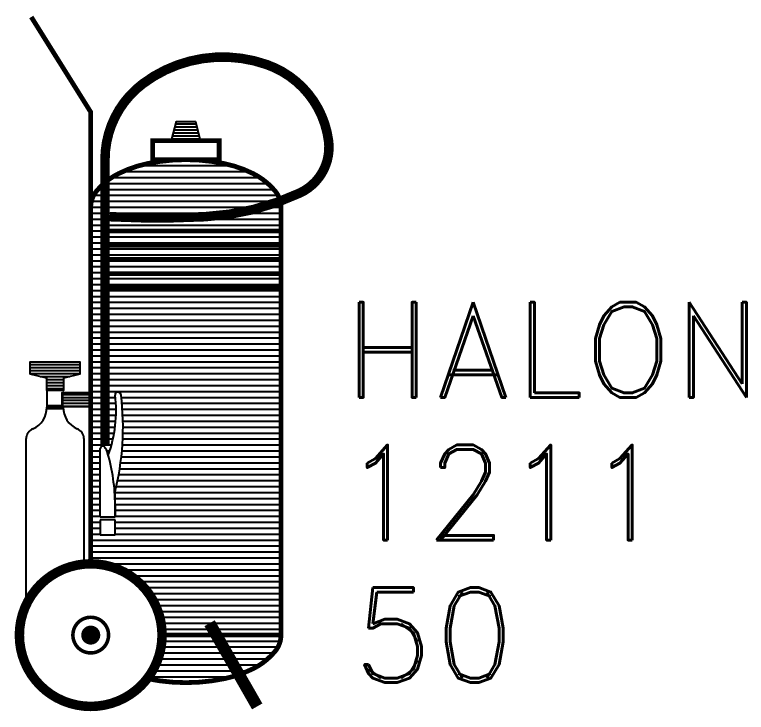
# Model space of a CAD drawing. Header units: millimetres. Extents: x -3 to 2253, y -3 to 1300.
# Drawn here: x 398.4 to 413.79, y 97.38 to 112.05 of the extents above; entities that cross this region are included whole.
import ezdxf

# ---------------------------------------------------------------- set-up
doc = ezdxf.new("R2010")
doc.units = ezdxf.units.MM
for name, color, linetype in [('ROOD', 1, 'Continuous'), ('TXT', 7, 'Continuous'), ('VEILIG', 7, 'Continuous')]:
    doc.layers.add(name, color=color, linetype=linetype)
doc.styles.add('ROMAND', font='romand')

# ---------------------------------------------------------------- blocks, each defined once
blk = doc.blocks.new('*X100')
at = {"color": 0}
for p, q in [((89.75625, 72.625), (90.24375, 72.625)), ((89.771875, 72.6875), (90.228125, 72.6875)), ((89.7875, 72.75), (90.2125, 72.75)), ((89.725, 72.5), (90.275, 72.5)), ((89.740625, 72.5625), (90.259375, 72.5625)), ((89.709375, 72.4375), (90.290625, 72.4375))]:
    blk.add_line(p, q, dxfattribs=at)
blk = doc.blocks.new('*X99')
at = {"color": 0}
for p, q in [((87.424, 67.062), (88, 67.062)), ((87.424, 67), (88, 67)), ((87.424, 66.938), (88, 66.938)), ((87.424, 66.875), (88, 66.875)), ((87.424, 66.812), (88, 66.812))]:
    blk.add_line(p, q, dxfattribs=at)
blk = doc.blocks.new('*X98')
at = {"color": 0}
for p, q in [((87.4, 67.062), (87.424, 67.062)), ((87.4, 67), (87.424, 67)), ((87.4, 66.938), (87.424, 66.938)), ((87.4, 66.875), (87.424, 66.875)), ((87.4, 66.812), (87.424, 66.812))]:
    blk.add_line(p, q, dxfattribs=at)
blk = doc.blocks.new('*X97')
at = {"color": 0}
for p, q in [((86.729, 67.688), (87.771, 67.688)), ((86.729, 67.625), (87.771, 67.625)), ((86.729, 67.562), (87.771, 67.562)), ((86.729, 67.5), (87.771, 67.5)), ((86.938, 67.438), (87.562, 67.438)), ((87.076, 67.375), (87.424, 67.375)), ((87.076, 67.312), (87.424, 67.312)), ((87.076, 67.25), (87.424, 67.25)), ((87.076, 67.188), (87.424, 67.188))]:
    blk.add_line(p, q, dxfattribs=at)
blk = doc.blocks.new('*X96')
at = {"color": 0}
for p, q in [((231.019, 21.875), (232.981, 21.875)), ((230.676, 21.75), (233.324, 21.75)), ((230.443, 21.625), (233.557, 21.625)), ((230.278, 21.5), (233.722, 21.5)), ((230.063, 21.25), (233.937, 21.25)), ((230.153, 21.375), (233.847, 21.375)), ((230.015, 21.125), (233.985, 21.125)), ((230, 20.875), (234, 20.875)), ((230, 20.75), (234, 20.75)), ((230, 20.625), (234, 20.625)), ((230, 20.5), (234, 20.5)), ((230, 20.375), (234, 20.375)), ((230, 20.25), (234, 20.25)), ((230, 20.125), (234, 20.125)), ((230, 20), (234, 20)), ((230, 19.875), (234, 19.875)), ((230, 19.75), (234, 19.75)), ((230, 19.625), (234, 19.625)), ((230, 19.5), (234, 19.5)), ((230, 19.375), (234, 19.375)), ((230, 19.25), (234, 19.25)), ((230, 19.125), (234, 19.125)), ((230, 19), (234, 19)), ((230, 18.875), (234, 18.875)), ((230, 18.75), (234, 18.75)), ((230, 18.625), (234, 18.625)), ((230, 18.5), (234, 18.5)), ((230, 18.375), (234, 18.375)), ((230, 18.25), (234, 18.25)), ((230, 18.125), (234, 18.125)), ((230, 18), (234, 18)), ((230, 17.875), (234, 17.875)), ((230, 17.75), (234, 17.75)), ((230, 17.625), (234, 17.625)), ((230, 17.5), (234, 17.5)), ((230, 17.375), (234, 17.375)), ((230, 17.25), (234, 17.25)), ((230, 17.125), (234, 17.125)), ((230, 17), (230.518, 17)), ((230.643, 17), (234, 17)), ((230, 16.875), (230.528, 16.875)), ((230.656, 16.875), (234, 16.875)), ((230, 16.75), (230.533, 16.75)), ((230, 16.625), (230.532, 16.625)), ((230.666, 16.75), (234, 16.75)), ((230.674, 16.625), (234, 16.625)), ((230, 16.5), (230.525, 16.5)), ((230.678, 16.5), (234, 16.5)), ((230, 16.375), (230.512, 16.375)), ((230.68, 16.375), (234, 16.375)), ((230, 16.25), (230.493, 16.25)), ((230.678, 16.25), (234, 16.25)), ((230, 16.125), (230.468, 16.125)), ((230.674, 16.125), (234, 16.125)), ((230, 16), (230.437, 16)), ((230, 15.875), (230.2, 15.875)), ((230.34, 15.875), (230.4, 15.875)), ((230.657, 15.875), (234, 15.875)), ((230.667, 16), (234, 16)), ((230, 15.75), (230.2, 15.75)), ((230.645, 15.75), (234, 15.75)), ((230, 15.625), (230.2, 15.625)), ((230.629, 15.625), (234, 15.625)), ((230, 15.5), (230.2, 15.5)), ((230.61, 15.5), (234, 15.5)), ((230, 15.375), (230.2, 15.375)), ((230, 15.25), (230.2, 15.25)), ((230.564, 15.25), (234, 15.25)), ((230.589, 15.375), (234, 15.375)), ((230, 15.125), (230.2, 15.125)), ((230.537, 15.125), (234, 15.125)), ((230, 15), (230.2, 15)), ((230.506, 15), (234, 15)), ((230, 14.875), (230.2, 14.875)), ((230.506, 14.875), (234, 14.875)), ((230, 14.75), (230.2, 14.75)), ((230, 14.625), (230.2, 14.625)), ((230.508, 14.75), (234, 14.75)), ((230.51, 14.625), (234, 14.625)), ((230, 14.5), (230.2, 14.5)), ((230.512, 14.5), (234, 14.5)), ((230, 14.375), (230.2, 14.375)), ((230.512, 14.375), (234, 14.375)), ((230, 14.25), (230.2, 14.25)), ((230.512, 14.25), (234, 14.25)), ((230, 14.125), (230.2, 14.125)), ((230.512, 14.125), (234, 14.125)), ((230, 14), (234, 14)), ((230, 13.875), (234, 13.875)), ((230, 13.75), (234, 13.75)), ((230, 13.625), (234, 13.625)), ((230, 13.5), (234, 13.5)), ((230.596, 13.375), (234, 13.375)), ((230.826, 13.25), (234, 13.25)), ((230.99, 13.125), (234, 13.125)), ((231.116, 13), (234, 13)), ((231.216, 12.875), (234, 12.875)), ((231.297, 12.75), (234, 12.75)), ((231.362, 12.625), (234, 12.625)), ((231.413, 12.5), (234, 12.5)), ((231.451, 12.375), (234, 12.375)), ((231.478, 12.25), (234, 12.25)), ((231.494, 12.125), (234, 12.125)), ((231.495, 11.875), (233.985, 11.875)), ((231.5, 12), (234, 12)), ((231.48, 11.75), (233.937, 11.75)), ((231.454, 11.625), (233.847, 11.625)), ((231.416, 11.5), (233.722, 11.5)), ((231.302, 11.25), (233.324, 11.25)), ((231.366, 11.375), (233.557, 11.375)), ((231.222, 11.125), (232.981, 11.125))]:
    blk.add_line(p, q, dxfattribs=at)
blk = doc.blocks.new('0304')
at = {"layer": 'ROOD'}
blk.add_line((-5, 3), (-1, 3), dxfattribs=at)
at = {"layer": 'VEILIG'}
for p, q in [((-3.3, 4.4), (-3.2, 4.8)), ((-3.2, 4.8), (-2.8, 4.8)), ((-2.8, 4.8), (-2.7, 4.4)), ((-5.924, -0.857), (-5.924, -1.205)), ((-5, -0.9), (-5.002, -1.079)), ((-5, -0.9), (-5, -1.2)), ((-6.357, -5.5), (-6.357, -1.867)), ((-5.143, -1.867), (-5.143, -4.507)), ((-4.8, -3.515), (-4.8, -2.078)), ((-4.496, -3.008), (-4.487, -3.515)), ((-4.487, -3.515), (-4.487, -3.265)), ((-4.8, -3.515), (-4.487, -3.515)), ((-4.8, -3.578), (-4.8, -3.89)), ((-4.487, -3.578), (-4.8, -3.578)), ((-4.487, -3.89), (-4.487, -3.578)), ((-4.8, -3.89), (-4.487, -3.89))]:
    blk.add_line(p, q, dxfattribs=at)
for points, const_width in [([(-5, -4.5), (-5, 5), (-6.25, 7)], 0.1), ([(-4.6, 2.5), (-1, 2.5)], 0.1), ([(-4.6, 2.2), (-1, 2.2)], 0.1), ([(-4.6, 1.9), (-1, 1.9)], 0.1), ([(-4.6, 1.6), (-1, 1.6)], 0.1), ([(-4.6, 1.3), (-1, 1.3)], 0.1), ([(-5.576, -0.857), (-5.576, -1.205)], 0.0174), ([(-5.924, -1.205), (-5.576, -1.205)], 0.1), ([(-2.5, -5.75), (-1.5, -7.5)], 0.25), ([(-3.5, -6), (-1, -6)], 0.1)]:
    blk.add_lwpolyline(points, dxfattribs=dict(at, const_width=const_width))
for points, const_width in [([(-4.7, -2), (-4.7, 4, -0.236068), (-3.9, 5.6, -0.250475), (-1.3, 6, -0.282298), (0, 4.4, -0.326616), (-0.6, 3.3, -0.097853), (-2.6, 2.8, -0.024952), (-4.6, 2.8, 1.712109)], 0.2), ([(-3.812, -6.916, 0.00037), (-3.809, -6.917, 0.051099), (-3, -7, 0.051099), (-2.191, -6.917, 0.064948), (-1.586, -6.707, 0.104203), (-1.122, -6.339, 0.174705), (-1, -6), (-1, 2), (-1, 3, 0.174705), (-1.122, 3.339, 0.104203), (-1.586, 3.707, 0.064948), (-2.191, 3.917, 0.051099), (-3, 4, 0.051099), (-3.809, 3.917, 0.064948), (-4.414, 3.707, 0.104203), (-4.878, 3.339, 0.174705), (-5, 3, 0.174705)], 0.1)]:
    blk.add_lwpolyline(points, format="xyb", dxfattribs=dict(at, const_width=const_width))
for points in [[(-3.3, 4.4), (-3.2, 4.8), (-2.8, 4.8), (-2.7, 4.4)], [(-6.271, -0.51), (-6.271, -0.25), (-5.229, -0.25), (-5.229, -0.51), (-5.576, -0.597), (-5.576, -0.857), (-5.924, -0.857), (-5.924, -0.597)], [(-5, -1.2), (-5.6, -1.2), (-5.6, -0.9), (-5, -0.9)]]:
    blk.add_lwpolyline(points, close=True, dxfattribs=at)
at = {"layer": 'VEILIG', "const_width": 0.1}
blk.add_lwpolyline([(-2.3, 4.4), (-3.7, 4.4), (-3.7, 4), (-2.3, 4)], close=True, dxfattribs=at)
at = {"layer": 'VEILIG'}
blk.add_lwpolyline([(-3.809, -6.917, 0.620173), (-5, -4.5), (-5, 3.1)], format="xyb", dxfattribs=at)
for points, const_width in [([(-3.5, -6, 1), (-6.5, -6, 1)], 0.2), ([(-5.375, -6, 1), (-4.625, -6, 1)], 0.075), ([(-5.1, -6, 1), (-4.9, -6, 1)], 0.2)]:
    blk.add_lwpolyline(points, format="xyb", close=True, dxfattribs=dict(at, const_width=const_width))
for centre, radius, start, end in [((-4.432, -0.946), 0.056, 82.9066, 187.0934), ((-4.434, -0.961), 0.0719, 7.0934, 82.9066), ((-7.173, -1.287), 2.706, 339.9261, 7.0934), ((-9.815, -1.631), 5.494, 345.4799, 7.0934), ((-6.424, -1.208), 0.501, 294.7703, 0.4294), ((-5.076, -1.208), 0.501, 179.5706, 245.2297), ((-6.14, -1.867), 0.217, 109.9417, 180), ((-5.36, -1.867), 0.217, 360, 70.0583), ((-4.748, -2.078), 0.0521, 36.8699, 180), ((-5.019, -2.281), 0.391, 16.2602, 36.8699), ((-8.394, -3.265), 3.906, 0, 16.2602)]:
    blk.add_arc(centre, radius, start, end, dxfattribs=at)
at = {"layer": 'ROOD'}
blk.add_blockref('*X96', (-235, -18), dxfattribs=at)
at = {"layer": 'VEILIG'}
for name in ['*X100', '*X97', '*X98', '*X99']:
    blk.add_blockref(name, (-93, -68), dxfattribs=at)
at = {"layer": 'TXT', "style": 'ROMAND'}
for s, p in [('HALON', (0.3, -1)), ('1211', (0.3, -4)), ('50', (0.5, -7))]:
    blk.add_text(s, height=2, dxfattribs=at).set_placement(p)

msp = doc.modelspace()

# ---------------------------------------------------------------- block references
msp.add_blockref('0304', (405, 105))

doc.saveas('drawing.dxf')
